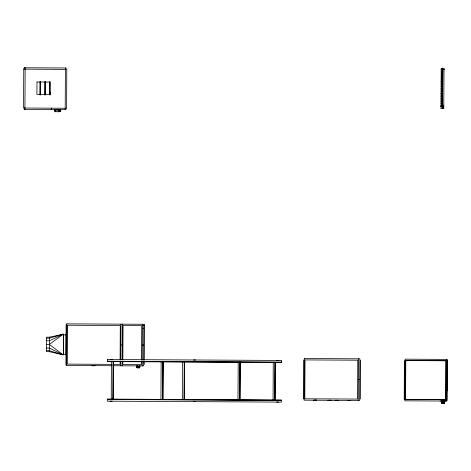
<?xml version="1.0" encoding="UTF-8"?>
<svg xmlns="http://www.w3.org/2000/svg" width="471" height="471" viewBox="0 0 471 471"><rect width="100%" height="100%" fill="white"/><g stroke="black" fill="none" stroke-linecap="round" stroke-linejoin="round"><path stroke-width="0.71" d="M58.834 111.739L58.887 110.791L58.887 111.739L55.072 111.721M445.796 399.655L445.955 360.674L405.555 360.392L405.396 399.367L445.849 399.655M24.245 107.947L24.239 109.413L65.887 109.637L65.893 108.177M24.457 68.46L24.457 67.765L66.111 67.989L66.105 68.684M24.934 109.419L25.157 67.765M40.011 94.859L40.082 81.671M40.147 94.859L40.218 81.671M40.424 94.865L40.494 81.671M40.565 94.865L40.636 81.671M44.869 94.889L44.939 81.695M45.01 94.889L45.081 81.695M45.287 94.889L45.357 81.695M45.422 94.889L45.493 81.695M49.726 94.912L49.796 81.719M49.867 94.912L49.938 81.724M50.144 94.912L50.162 91.986M46.576 344.413L49.355 344.425L63.179 354.851L49.314 351.672L49.39 337.183L63.579 334.169L63.467 354.851L63.302 334.163L49.384 338.149L46.611 338.137M51.31 109.56L51.315 108.171M51.433 109.56L51.439 108.171M54.983 109.525L55.272 111.692M55.184 109.525L55.425 111.721M58.651 111.497L60.836 111.509M58.728 110.72L58.728 111.739M58.798 111.397L60.529 111.403M59.599 111.45L59.652 110.832M59.905 111.391L59.905 111.021L60.523 111.021M60.147 111.503L60.094 111.021M60.188 111.397L60.188 111.021M60.282 111.391L60.282 111.021M60.4 110.726L60.406 109.555M60.6 110.726L60.606 109.555M65.192 109.631L65.416 67.983M112.045 365.743L66.617 365.502L66.841 323.854L143.808 324.266L143.62 360.168M91.35 365.631L93.705 365.855M95.707 365.655L93.505 365.72M110.073 401.18L112.157 401.192M110.302 359.526L112.381 359.538M111.227 399.302L111.433 361.41M112.893 399.314L113.099 361.416M113.105 399.314L113.305 361.422M113.311 399.314L113.517 361.422M120.087 361.469L120.076 364.401L113.482 364.366M120.099 359.267L120.282 325.526L67.524 325.243L67.318 364.118L112.016 364.354M120.759 365.79L120.782 361.41M120.794 359.944L120.982 324.142M122.148 365.802L122.172 361.416M122.177 359.956L122.372 324.148M122.866 361.481L122.849 364.413L141.512 364.513L141.53 361.581M122.878 359.279L123.061 325.543L141.718 325.644L141.536 360.115M139.863 365.555L139.74 367.745L137.067 367.733L136.967 365.537M137.049 366.715L137.149 367.733L137.108 366.785M137.167 365.537L137.173 366.956L137.544 366.962M137.544 366.562L137.532 367.386L139.275 367.392L139.275 366.573M137.903 367.445L137.974 367.009M138.003 367.445L138.115 367.274M138.097 367.445L138.162 367.015M138.35 367.015L138.527 367.398M138.462 367.498L138.462 367.015M138.651 367.451L138.651 367.015M138.751 367.451L138.933 367.144M138.833 367.451L138.833 367.015M139.239 367.392L139.239 367.021L139.198 367.745M139.546 367.745L139.663 365.549M139.775 366.726L139.657 367.745M142.195 365.908L142.218 361.522M142.23 360.162L142.425 324.26M143.602 361.534L143.584 365.914L113.44 365.755M144.285 364.53L144.297 361.598M144.309 360.132L144.497 324.272M160.935 399.573L161.141 361.675M162.601 399.579L162.807 361.687M162.807 399.585L163.013 361.687M163.019 399.585L163.219 361.687M182.359 399.685L182.56 361.793M184.026 399.696L184.226 361.805M184.232 399.696L184.438 361.805M184.438 399.696L184.644 361.805M193.334 401.628L195.418 401.639M193.557 359.979L195.642 359.991M237.979 399.985L238.185 362.093M239.645 399.997L239.851 362.099M239.851 399.997L240.057 362.105M240.063 399.997L240.263 362.105M273.05 400.173L273.257 362.281M274.717 400.185L274.923 362.287M274.929 400.185L275.129 362.293M275.135 400.185L275.341 362.293M276.601 402.081L278.685 402.087M276.83 360.427L278.909 360.439M303.636 359.909L303.424 398.778L357.566 399.072L357.772 360.197L305.02 359.915L304.808 398.79M358.248 400.462L358.472 358.814M360.339 399.078L360.55 360.203M404.412 360.556L404.2 399.432L445.613 399.649M405.59 399.437L405.796 360.562L446.061 360.78L445.843 401.045L440.032 401.009M441.262 69.172L441.262 68.825M442.54 106.882L442.74 68.831M442.799 68.024L442.593 106.882L440.956 106.876L441.215 68.825L442.793 68.831L442.787 69.231L441.162 69.225M441.674 402.14L444.571 402.152L444.453 403.176L441.78 403.158L441.68 400.962L444.559 400.98L444.571 402.228M441.763 402.14L441.863 403.158M441.88 400.962L441.975 403.164L441.886 401.993M442.257 401.993L442.245 402.811L444.483 402.817M443.77 106.876L444.012 69.325A1.066 1.066 0 0 0 444.029 69.131L442.793 69.119A1.042 1.042 0 0 0 442.817 69.331L443.994 69.384M444.029 69.131L443.982 68.036M442.281 402.811L442.287 402.434M442.61 402.87L442.622 402.252M442.716 402.87L442.687 402.44M442.923 402.876L442.875 402.44M443.111 402.923L443.064 402.44M443.176 402.923L443.176 402.44M443.305 402.876L443.364 402.44M443.594 402.876L443.617 402.258M443.953 402.823L443.988 401.998L444.359 402.004M444.424 402.222L444.312 403.176L444.383 400.98M444.483 402.228L444.371 403.176M445.943 399.638L445.955 398.072L446.231 398.242M446.22 399.638L445.949 398.543M446.537 401.045L446.761 359.397L405.113 359.173L404.889 400.821L446.537 401.045L447.232 400.356L447.45 360.091L446.761 359.397M447.214 390.836L447.379 360.091M138.056 367.345L138.138 367.197M443.558 402.522L443.6 402.511M443.912 403.17L443.988 402.446M139.599 367.745L139.71 366.797M442.64 105.504L442.61 105.575A1.066 1.066 0 0 0 442.599 105.775M137.956 367.303L138.91 367.203M442.64 402.628L442.628 402.687M23.762 68.454L24.463 67.765M66.841 323.854L66.14 324.543L65.922 364.801L66.617 365.502M443.729 106.888L442.104 108.248L443.847 108.277L442.169 108.248L443.853 106.893L443.582 108.259L440.491 108.23M442.775 70.697L441.492 71.71L442.764 72.717M442.764 73.123L441.48 74.13L442.752 75.119M442.711 82.949L441.421 83.956L442.699 84.963M442.699 85.375L441.409 86.381L442.687 87.371M442.646 95.224L441.356 96.231L442.634 97.238M442.634 97.65L441.345 98.657L442.622 99.646M442.74 77.962L441.451 78.963L442.728 79.988M442.669 90.214L441.386 91.215L442.658 92.239M442.605 102.49L441.321 103.49L442.593 104.515M442.722 80.4L441.174 81.401L442.51 80.364L441.192 78.963L442.522 77.921L441.203 76.526L442.54 75.16L441.215 74.13L442.552 73.087L441.227 71.704L442.563 70.32L441.239 69.272L442.781 70.285M442.658 92.652L441.109 93.647L442.446 92.275L441.121 91.215L442.457 90.173L441.139 88.772L442.469 87.412L441.15 86.381L442.481 85.339L441.162 83.956L442.499 82.572L441.174 81.518L442.711 82.537M442.593 104.927L441.044 105.928L442.381 104.55L441.056 103.49L442.393 102.448L441.068 101.053L442.404 99.687L441.086 98.657L442.416 97.615L441.097 96.231L442.434 94.848L441.109 93.794L442.646 94.812M442.752 75.531L441.462 76.526L442.74 77.55M442.687 87.783L441.398 88.778L442.675 89.802M442.616 100.058L441.333 101.053L442.605 102.077M49.355 344.425L63.291 334.163L49.373 340.804L46.594 340.786M58.946 110.968L59.099 110.567L58.887 111.739L58.834 110.791M63.297 334.857L66.075 334.875M443.8 402.817L443.806 402.446M54.783 110.767L54.93 111.244M137.773 367.009L137.773 367.386M442.487 402.44L442.487 402.811M139.039 367.392L139.039 367.015M441.144 81.477L442.764 81.483M441.08 93.729L442.699 93.758M442.652 105.498L443.812 105.569A1.042 1.042 0 0 1 443.829 105.781L442.652 105.775M441.009 106.004L442.634 106.01M54.801 109.525L60.788 109.555M60.783 110.726L58.663 110.72L58.669 111.739M54.789 110.767L60.529 110.85M59.211 111.209L60.588 111.215M143.102 325.649L144.491 325.655M143.096 328.428L143.79 328.428M66.075 334.18L65.964 354.863M49.39 337.195L46.611 337.177L46.535 351.654L49.314 351.672M120.87 344.966L122.26 344.972M142.313 345.084L143.696 345.09M46.558 348.034L49.331 348.051L63.179 354.851L49.32 350.701L46.541 350.683M63.467 354.298L65.693 354.31M107.512 361.18L281.664 362.117M107.512 361.387L281.658 362.329M136.961 366.785L139.858 366.797M137.173 366.832L139.646 366.844M139.275 366.968L139.646 366.974M139.646 367.021L137.173 367.009L137.261 367.733L137.173 366.785L137.249 367.733M138.021 367.663L138.715 367.668M137.132 367.798L139.675 367.81M358.36 379.638L359.75 379.644M107.311 399.29L281.458 400.232M107.306 399.502L281.452 400.438M441.674 402.216L444.571 402.228M441.886 402.387L444.359 402.452M442.758 402.634L443.482 402.64M443.941 402.952L444.33 402.952M441.845 403.223L444.388 403.235M440.491 106.84L443.582 106.87M335.028 400.285L338.113 400.321M347.398 400.356L350.483 400.385M327.822 400.268L330.913 400.297M313.191 400.167L316.282 400.203M349.011 400.374L350.754 400.403L349.076 400.374M336.641 400.303L338.378 400.338L336.7 400.303M329.441 400.285L331.054 400.315M329.5 400.285L331.178 400.315M54.86 110.962L54.966 110.932M54.872 110.744L55.013 111.221M442.257 402.44L442.316 403.164M137.544 367.009L137.603 367.733M442.434 402.216L442.481 403.164M137.72 366.785L137.768 367.739M444.029 69.131A0.971 0.971 0 0 1 444.006 69.349M58.84 110.791L58.881 111.739L58.869 110.791M23.762 69.149L23.55 108.018L66.588 108.253L66.794 69.378L23.762 69.149M107.311 399.102L107.3 401.168L281.446 402.104L281.458 400.038L107.311 399.084M107.523 359.514L107.512 361.581L281.658 362.535L281.67 360.45L107.523 359.514M304.331 358.519L304.107 400.173L359.638 400.474L359.862 358.82L304.331 358.519M37.009 81.983L36.903 94.436L49.897 94.547L50.003 82.089L37.009 81.983M316.547 400.22L314.805 400.185L316.547 400.22"/></g></svg>
